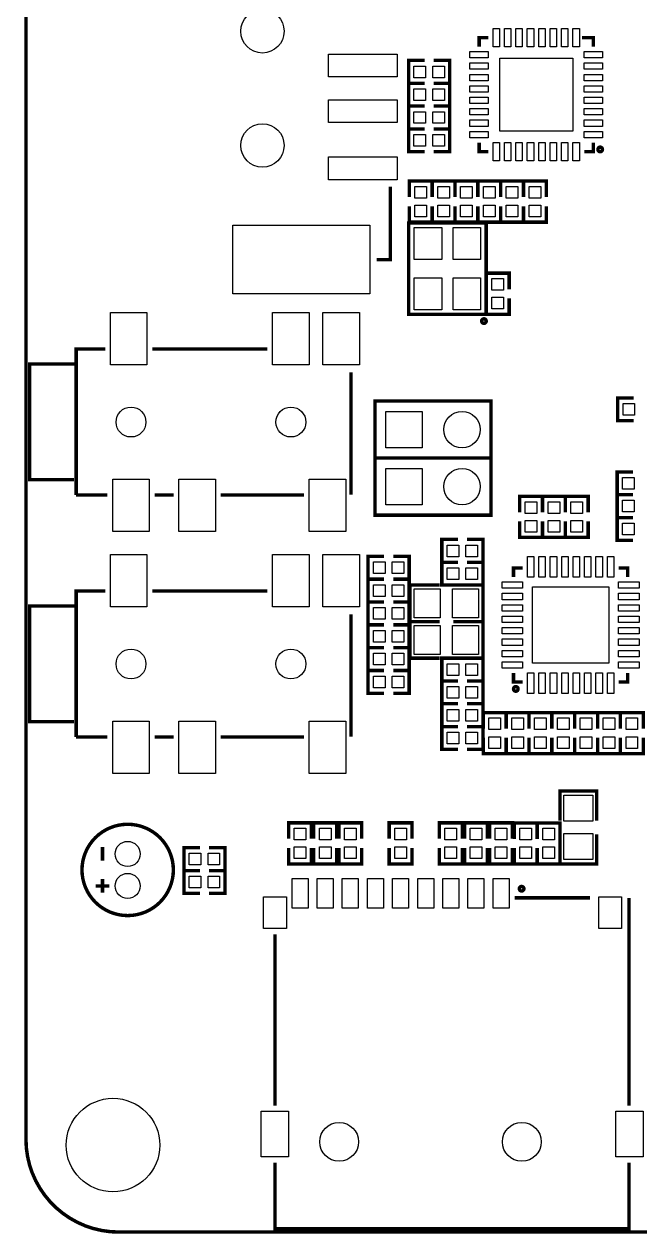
# Model space of a CAD drawing. Extents: x 0 to 112, y 0 to 86.
# Drawn here: x -0.1 to 26.9, y -0.1 to 52.9 of the extents above; entities that cross this region are included whole.
import ezdxf

# ---------------------------------------------------------------- set-up
doc = ezdxf.new("R2010")
doc.units = 0
for name, color, linetype in [('BG_OUTLINE', 3, 'CONTINUOUS'), ('PG_SILKSCREEN_TOP', 85, 'CONTINUOUS'), ('PIN_TOP', 12, 'CONTINUOUS')]:
    doc.layers.add(name, color=color, linetype=linetype)

msp = doc.modelspace()

# ---------------------------------------------------------------- linework, layer by layer
at = {"layer": 'BG_OUTLINE', "const_width": 0.1524}
msp.add_lwpolyline([(4.064, 0), (107.696, 0, 0.414214), (111.76, 4.064), (111.76, 81.8896, 0.414214), (107.696, 85.9536), (4.064, 85.9536, 0.414214), (0, 81.8896), (0, 4.064, 0.414214), (4.064, 0)], format="xyb", dxfattribs=at)
at = {"layer": 'PG_SILKSCREEN_TOP', "const_width": 0.150114}
for points in [[(19.840702, 51.938682), (19.840702, 52.338732), (20.240752, 52.338732)], [(24.34082, 52.338732), (24.840946, 52.338732), (24.840946, 51.938682)], [(17.452848, 50.33772), (16.752824, 50.33772), (16.752824, 51.337972), (17.452848, 51.337972)], [(17.852644, 50.33772), (18.552668, 50.33772), (18.552668, 51.337972), (17.852644, 51.337972)], [(17.452848, 49.337468), (16.752824, 49.337468), (16.752824, 50.33772), (17.452848, 50.33772)], [(17.852644, 49.337468), (18.552668, 49.337468), (18.552668, 50.33772), (17.852644, 50.33772)], [(17.452848, 48.337216), (16.752824, 48.337216), (16.752824, 49.337468), (17.452848, 49.337468)], [(17.852644, 48.337216), (18.552668, 48.337216), (18.552668, 49.337468), (17.852644, 49.337468)], [(17.452848, 47.336964), (16.752824, 47.336964), (16.752824, 48.337216), (17.452848, 48.337216)], [(17.852644, 47.336964), (18.552668, 47.336964), (18.552668, 48.337216), (17.852644, 48.337216)], [(20.240752, 47.338488), (19.840702, 47.338488), (19.840702, 47.738538)], [(24.840946, 47.738538), (24.840946, 47.338488), (24.440896, 47.338488)], [(16.78432, 45.35043), (16.78432, 46.050454), (17.784572, 46.050454), (17.784572, 45.35043)], [(17.784572, 45.35043), (17.784572, 46.050454), (18.784824, 46.050454), (18.784824, 45.35043)], [(18.784824, 45.35043), (18.784824, 46.050454), (19.785076, 46.050454), (19.785076, 45.35043)], [(19.785076, 45.35043), (19.785076, 46.050454), (20.785328, 46.050454), (20.785328, 45.35043)], [(21.78558, 45.35043), (21.78558, 46.050454), (20.785328, 46.050454), (20.785328, 45.35043)], [(22.785832, 45.35043), (22.785832, 46.050454), (21.78558, 46.050454), (21.78558, 45.35043)], [(15.951962, 45.813726), (15.951962, 42.61358), (15.352014, 42.61358)], [(16.78432, 44.950634), (16.78432, 44.25061), (17.784572, 44.25061), (17.784572, 44.950634)], [(17.784572, 44.950634), (17.784572, 44.25061), (18.784824, 44.25061), (18.784824, 44.950634)], [(18.784824, 44.950634), (18.784824, 44.25061), (19.785076, 44.25061), (19.785076, 44.950634)], [(19.785076, 44.950634), (19.785076, 44.25061), (20.785328, 44.25061), (20.785328, 44.950634)], [(21.78558, 44.950634), (21.78558, 44.25061), (20.785328, 44.25061), (20.785328, 44.950634)], [(22.785832, 44.950634), (22.785832, 44.25061), (21.78558, 44.25061), (21.78558, 44.950634)], [(20.15109, 40.216836), (20.15109, 44.216828), (16.751046, 44.216828), (16.751046, 40.216836), (20.15109, 40.216836)], [(20.15617, 41.31564), (20.15617, 42.015664), (21.156422, 42.015664), (21.156422, 41.31564)], [(20.15617, 40.915844), (20.15617, 40.21582), (21.156422, 40.21582), (21.156422, 40.915844)], [(2.199386, 32.293814), (2.199386, 38.693598), (3.46837, 38.693598)], [(5.530342, 38.693598), (10.568432, 38.693598)], [(2.199386, 38.033706), (0.159258, 38.033706), (0.159258, 32.963612), (2.10439, 32.963612)], [(14.232382, 32.3088), (14.232382, 37.667692)], [(26.605484, 35.54984), (25.90546, 35.54984), (25.90546, 36.550092), (26.605484, 36.550092)], [(15.28191, 33.912556), (20.36191, 33.912556), (20.36191, 36.412424), (15.28191, 36.412424), (15.28191, 33.912556)], [(15.28191, 31.412688), (20.36191, 31.412688), (20.36191, 33.912556), (15.28191, 33.912556), (15.28191, 31.412688)], [(26.584656, 32.308292), (25.884632, 32.308292), (25.884632, 33.308544), (26.584656, 33.308544)], [(2.189226, 32.293814), (3.568446, 32.293814)], [(5.630418, 32.293814), (6.468364, 32.293814)], [(8.530336, 32.293814), (12.168378, 32.293814)], [(26.584656, 31.30804), (25.884632, 31.30804), (25.884632, 32.308292), (26.584656, 32.308292)], [(22.615906, 31.53664), (22.615906, 32.236664), (21.615654, 32.236664), (21.615654, 31.53664)], [(23.616158, 31.53664), (23.616158, 32.236664), (22.615906, 32.236664), (22.615906, 31.53664)], [(24.61641, 31.53664), (24.61641, 32.236664), (23.616158, 32.236664), (23.616158, 31.53664)], [(26.584656, 30.307788), (25.884632, 30.307788), (25.884632, 31.30804), (26.584656, 31.30804)], [(22.615906, 31.136844), (22.615906, 30.43682), (21.615654, 30.43682), (21.615654, 31.136844)], [(23.616158, 31.136844), (23.616158, 30.43682), (22.615906, 30.43682), (22.615906, 31.136844)], [(24.61641, 31.136844), (24.61641, 30.43682), (23.616158, 30.43682), (23.616158, 31.136844)], [(18.909538, 30.349444), (18.209514, 30.349444), (18.209514, 29.349192), (18.909538, 29.349192)], [(19.309334, 30.349444), (20.009358, 30.349444), (20.009358, 29.349192), (19.309334, 29.349192)], [(15.679166, 28.609036), (14.979142, 28.609036), (14.979142, 29.609288), (15.679166, 29.609288)], [(16.078962, 28.609036), (16.778986, 28.609036), (16.778986, 29.609288), (16.078962, 29.609288)], [(18.909538, 29.349192), (18.209514, 29.349192), (18.209514, 28.34894), (18.909538, 28.34894)], [(19.309334, 29.349192), (20.009358, 29.349192), (20.009358, 28.34894), (19.309334, 28.34894)], [(21.347176, 28.698952), (21.347176, 29.099002), (21.747226, 29.099002)], [(25.94737, 29.099002), (26.34742, 29.099002), (26.34742, 28.698952)], [(15.679166, 27.608784), (14.979142, 27.608784), (14.979142, 28.609036), (15.679166, 28.609036)], [(16.078962, 27.608784), (16.778986, 27.608784), (16.778986, 28.609036), (16.078962, 28.609036)], [(2.199386, 21.6916), (2.199386, 28.091384), (3.46837, 28.091384)], [(5.530342, 28.091384), (10.568432, 28.091384)], [(18.109438, 28.34894), (16.809466, 28.34894), (16.809466, 26.74874), (18.109438, 26.74874)], [(18.709386, 26.74874), (20.009358, 26.74874), (20.009358, 28.34894), (18.709386, 28.34894)], [(15.679166, 26.608532), (14.979142, 26.608532), (14.979142, 27.608784), (15.679166, 27.608784)], [(16.078962, 26.608532), (16.778986, 26.608532), (16.778986, 27.608784), (16.078962, 27.608784)], [(2.199386, 27.431492), (0.159258, 27.431492), (0.159258, 22.361398), (2.10439, 22.361398)], [(14.232382, 21.706586), (14.232382, 27.065478)], [(15.679166, 25.60828), (14.979142, 25.60828), (14.979142, 26.608532), (15.679166, 26.608532)], [(16.078962, 25.60828), (16.778986, 25.60828), (16.778986, 26.608532), (16.078962, 26.608532)], [(18.109438, 26.74874), (16.809466, 26.74874), (16.809466, 25.14854), (18.109438, 25.14854)], [(18.709386, 25.14854), (20.009358, 25.14854), (20.009358, 26.74874), (18.709386, 26.74874)], [(15.679166, 24.608028), (14.979142, 24.608028), (14.979142, 25.60828), (15.679166, 25.60828)], [(16.078962, 24.608028), (16.778986, 24.608028), (16.778986, 25.60828), (16.078962, 25.60828)], [(18.909538, 24.148288), (18.209514, 24.148288), (18.209514, 25.14854), (18.909538, 25.14854)], [(19.309334, 24.148288), (20.009358, 24.148288), (20.009358, 25.14854), (19.309334, 25.14854)], [(15.679166, 24.608028), (14.979142, 24.608028), (14.979142, 23.607776), (15.679166, 23.607776)], [(16.078962, 24.608028), (16.778986, 24.608028), (16.778986, 23.607776), (16.078962, 23.607776)], [(21.347176, 24.498808), (21.347176, 24.098758), (21.747226, 24.098758)], [(26.34742, 24.498808), (26.34742, 24.098758), (25.94737, 24.098758)], [(18.909538, 23.148036), (18.209514, 23.148036), (18.209514, 24.148288), (18.909538, 24.148288)], [(19.309334, 23.148036), (20.009358, 23.148036), (20.009358, 24.148288), (19.309334, 24.148288)], [(18.909538, 22.147784), (18.209514, 22.147784), (18.209514, 23.148036), (18.909538, 23.148036)], [(19.309334, 22.147784), (20.009358, 22.147784), (20.009358, 23.148036), (19.309334, 23.148036)], [(20.024852, 22.060916), (20.024852, 22.76094), (21.025104, 22.76094), (21.025104, 22.060916)], [(22.025356, 22.060916), (22.025356, 22.76094), (21.025104, 22.76094), (21.025104, 22.060916)], [(23.025608, 22.060916), (23.025608, 22.76094), (22.025356, 22.76094), (22.025356, 22.060916)], [(24.02586, 22.060916), (24.02586, 22.76094), (23.025608, 22.76094), (23.025608, 22.060916)], [(25.026112, 22.060916), (25.026112, 22.76094), (24.02586, 22.76094), (24.02586, 22.060916)], [(26.026364, 22.060916), (26.026364, 22.76094), (25.026112, 22.76094), (25.026112, 22.060916)], [(27.026616, 22.060916), (27.026616, 22.76094), (26.026364, 22.76094), (26.026364, 22.060916)], [(2.189226, 21.6916), (3.568446, 21.6916)], [(5.630418, 21.6916), (6.468364, 21.6916)], [(8.530336, 21.6916), (12.168378, 21.6916)], [(18.909538, 21.147532), (18.209514, 21.147532), (18.209514, 22.147784), (18.909538, 22.147784)], [(19.309334, 21.147532), (20.009358, 21.147532), (20.009358, 22.147784), (19.309334, 22.147784)], [(20.024852, 21.66112), (20.024852, 20.961096), (21.025104, 20.961096), (21.025104, 21.66112)], [(22.025356, 21.66112), (22.025356, 20.961096), (21.025104, 20.961096), (21.025104, 21.66112)], [(23.025608, 21.66112), (23.025608, 20.961096), (22.025356, 20.961096), (22.025356, 21.66112)], [(24.02586, 21.66112), (24.02586, 20.961096), (23.025608, 20.961096), (23.025608, 21.66112)], [(25.026112, 21.66112), (25.026112, 20.961096), (24.02586, 20.961096), (24.02586, 21.66112)], [(26.026364, 21.66112), (26.026364, 20.961096), (25.026112, 20.961096), (25.026112, 21.66112)], [(27.026616, 21.66112), (27.026616, 20.961096), (26.026364, 20.961096), (26.026364, 21.66112)], [(24.983694, 18.028412), (24.983694, 19.328384), (23.383494, 19.328384), (23.383494, 18.028412)], [(12.501118, 17.232122), (12.501118, 17.932146), (11.500866, 17.932146), (11.500866, 17.232122)], [(13.601192, 17.232122), (13.601192, 17.932146), (12.60094, 17.932146), (12.60094, 17.232122)], [(14.701266, 17.232122), (14.701266, 17.932146), (13.701014, 17.932146), (13.701014, 17.232122)], [(16.90116, 17.232122), (16.90116, 17.932146), (15.900908, 17.932146), (15.900908, 17.232122)], [(19.101308, 17.232122), (19.101308, 17.932146), (18.101056, 17.932146), (18.101056, 17.232122)], [(20.201128, 17.232122), (20.201128, 17.932146), (19.200876, 17.932146), (19.200876, 17.232122)], [(21.301202, 17.232122), (21.301202, 17.932146), (20.30095, 17.932146), (20.30095, 17.232122)], [(22.383242, 17.228312), (22.383242, 17.928336), (21.38299, 17.928336), (21.38299, 17.228312)], [(23.383494, 17.228312), (23.383494, 17.928336), (22.383242, 17.928336), (22.383242, 17.228312)], [(23.383494, 17.428464), (23.383494, 16.128492), (24.983694, 16.128492), (24.983694, 17.428464)], [(3.353308, 16.267938), (3.353308, 16.867886)], [(7.615682, 15.84071), (6.915658, 15.84071), (6.915658, 16.840962), (7.615682, 16.840962)], [(8.015478, 15.84071), (8.715502, 15.84071), (8.715502, 16.840962), (8.015478, 16.840962)], [(12.501118, 16.832326), (12.501118, 16.132302), (11.500866, 16.132302), (11.500866, 16.832326)], [(13.601192, 16.832326), (13.601192, 16.132302), (12.60094, 16.132302), (12.60094, 16.832326)], [(14.701266, 16.832326), (14.701266, 16.132302), (13.701014, 16.132302), (13.701014, 16.832326)], [(16.90116, 16.832326), (16.90116, 16.132302), (15.900908, 16.132302), (15.900908, 16.832326)], [(19.101308, 16.832326), (19.101308, 16.132302), (18.101056, 16.132302), (18.101056, 16.832326)], [(20.201128, 16.832326), (20.201128, 16.132302), (19.200876, 16.132302), (19.200876, 16.832326)], [(21.301202, 16.832326), (21.301202, 16.132302), (20.30095, 16.132302), (20.30095, 16.832326)], [(22.383242, 16.828516), (22.383242, 16.128492), (21.38299, 16.128492), (21.38299, 16.828516)], [(23.383494, 16.828516), (23.383494, 16.128492), (22.383242, 16.128492), (22.383242, 16.828516)], [(7.615682, 14.840458), (6.915658, 14.840458), (6.915658, 15.84071), (7.615682, 15.84071)], [(8.015478, 14.840458), (8.715502, 14.840458), (8.715502, 15.84071), (8.015478, 15.84071)], [(3.353308, 14.86789), (3.353308, 15.467838)], [(3.653282, 15.167864), (3.053334, 15.167864)], [(21.401024, 14.64437), (24.700992, 14.64437)], [(26.401014, 5.544312), (26.401014, 14.64437)], [(10.901172, 5.544312), (10.901172, 13.04417)], [(26.401014, 3.04419), (26.401014, 0.144272), (10.901172, 0.144272), (10.901172, 3.04419)]]:
    msp.add_lwpolyline(points, dxfattribs=at)
for points in [[(25.240742, 47.438564, 1.00046), (25.040844, 47.438564, 0.99954), (25.240742, 47.438564)], [(20.15109, 39.916862, 0.9997), (19.950938, 39.916862, 1.0003), (20.15109, 39.916862)], [(21.547328, 23.798784, 0.999691), (21.347176, 23.799038, 1.000309), (21.547328, 23.798784)], [(6.453378, 15.867888, 1), (2.453386, 15.867888, 1), (6.453378, 15.867888)], [(21.801074, 15.044166, 0.999749), (21.601176, 15.04442, 1.000251), (21.801074, 15.044166)]]:
    msp.add_lwpolyline(points, format="xyb", dxfattribs=at)
at = {"layer": 'PIN_TOP'}
for points in [[(20.45081, 52.738782), (20.730718, 52.738782), (20.730718, 51.938682), (20.45081, 51.938682)], [(20.950936, 52.738782), (21.230844, 52.738782), (21.230844, 51.938682), (20.950936, 51.938682)], [(21.450808, 52.738782), (21.730716, 52.738782), (21.730716, 51.938682), (21.450808, 51.938682)], [(21.950934, 52.738782), (22.230842, 52.738782), (22.230842, 51.938682), (21.950934, 51.938682)], [(22.450806, 52.738782), (22.730714, 52.738782), (22.730714, 51.938682), (22.450806, 51.938682)], [(22.950932, 52.738782), (23.23084, 52.738782), (23.23084, 51.938682), (22.950932, 51.938682)], [(23.450804, 52.738782), (23.730712, 52.738782), (23.730712, 51.938682), (23.450804, 51.938682)], [(23.95093, 52.738782), (24.230838, 52.738782), (24.230838, 51.938682), (23.95093, 51.938682)], [(13.251942, 50.613564), (13.251942, 51.613562), (16.251936, 51.613562), (16.251936, 50.613564)], [(20.240752, 51.728624), (20.240752, 51.448716), (19.440652, 51.448716), (19.440652, 51.728624)], [(20.740878, 51.438556), (23.94077, 51.438556), (23.94077, 48.238664), (20.740878, 48.238664)], [(25.240996, 51.728624), (25.240996, 51.448716), (24.440896, 51.448716), (24.440896, 51.728624)], [(17.497806, 51.092862), (17.497806, 50.58283), (16.987774, 50.58283), (16.987774, 51.092862)], [(18.317718, 51.092862), (18.317718, 50.58283), (17.807686, 50.58283), (17.807686, 51.092862)], [(20.240752, 51.228498), (20.240752, 50.94859), (19.440652, 50.94859), (19.440652, 51.228498)], [(25.240996, 51.228498), (25.240996, 50.94859), (24.440896, 50.94859), (24.440896, 51.228498)], [(20.240752, 50.728626), (20.240752, 50.448718), (19.440652, 50.448718), (19.440652, 50.728626)], [(25.240996, 50.728626), (25.240996, 50.448718), (24.440896, 50.448718), (24.440896, 50.728626)], [(17.497806, 50.09261), (17.497806, 49.582578), (16.987774, 49.582578), (16.987774, 50.09261)], [(18.317718, 50.09261), (18.317718, 49.582578), (17.807686, 49.582578), (17.807686, 50.09261)], [(20.240752, 50.2285), (20.240752, 49.948592), (19.440652, 49.948592), (19.440652, 50.2285)], [(25.240996, 50.2285), (25.240996, 49.948592), (24.440896, 49.948592), (24.440896, 50.2285)], [(13.251942, 48.613568), (13.251942, 49.613566), (16.251936, 49.613566), (16.251936, 48.613568)], [(20.240752, 49.728628), (20.240752, 49.44872), (19.440652, 49.44872), (19.440652, 49.728628)], [(25.240996, 49.728628), (25.240996, 49.44872), (24.440896, 49.44872), (24.440896, 49.728628)], [(17.497806, 49.092358), (17.497806, 48.582326), (16.987774, 48.582326), (16.987774, 49.092358)], [(18.317718, 49.092358), (18.317718, 48.582326), (17.807686, 48.582326), (17.807686, 49.092358)], [(20.240752, 49.228502), (20.240752, 48.948594), (19.440652, 48.948594), (19.440652, 49.228502)], [(25.240996, 49.228502), (25.240996, 48.948594), (24.440896, 48.948594), (24.440896, 49.228502)], [(20.240752, 48.72863), (20.240752, 48.448722), (19.440652, 48.448722), (19.440652, 48.72863)], [(25.240996, 48.72863), (25.240996, 48.448722), (24.440896, 48.448722), (24.440896, 48.72863)], [(17.497806, 48.092106), (17.497806, 47.582074), (16.987774, 47.582074), (16.987774, 48.092106)], [(18.317718, 48.092106), (18.317718, 47.582074), (17.807686, 47.582074), (17.807686, 48.092106)], [(20.240752, 48.228504), (20.240752, 47.948596), (19.440652, 47.948596), (19.440652, 48.228504)], [(20.45081, 47.738538), (20.730718, 47.738538), (20.730718, 46.938438), (20.45081, 46.938438)], [(20.950936, 47.738538), (21.230844, 47.738538), (21.230844, 46.938438), (20.950936, 46.938438)], [(21.450808, 47.738538), (21.730716, 47.738538), (21.730716, 46.938438), (21.450808, 46.938438)], [(21.950934, 47.738538), (22.230842, 47.738538), (22.230842, 46.938438), (21.950934, 46.938438)], [(22.450806, 47.738538), (22.730714, 47.738538), (22.730714, 46.938438), (22.450806, 46.938438)], [(22.950932, 47.738538), (23.23084, 47.738538), (23.23084, 46.938438), (22.950932, 46.938438)], [(23.450804, 47.738538), (23.730712, 47.738538), (23.730712, 46.938438), (23.450804, 46.938438)], [(23.95093, 47.738538), (24.230838, 47.738538), (24.230838, 46.938438), (23.95093, 46.938438)], [(25.240996, 48.228504), (25.240996, 47.948596), (24.440896, 47.948596), (24.440896, 48.228504)], [(13.251942, 46.113446), (13.251942, 47.113444), (16.251936, 47.113444), (16.251936, 46.113446)], [(17.539462, 45.305472), (17.02943, 45.305472), (17.02943, 45.815504), (17.539462, 45.815504)], [(18.539714, 45.305472), (18.029682, 45.305472), (18.029682, 45.815504), (18.539714, 45.815504)], [(19.539966, 45.305472), (19.029934, 45.305472), (19.029934, 45.815504), (19.539966, 45.815504)], [(20.540218, 45.305472), (20.030186, 45.305472), (20.030186, 45.815504), (20.540218, 45.815504)], [(21.030438, 45.815504), (21.54047, 45.815504), (21.54047, 45.305472), (21.030438, 45.305472)], [(22.03069, 45.815504), (22.540722, 45.815504), (22.540722, 45.305472), (22.03069, 45.305472)], [(17.539462, 44.48556), (17.02943, 44.48556), (17.02943, 44.995592), (17.539462, 44.995592)], [(18.539714, 44.48556), (18.029682, 44.48556), (18.029682, 44.995592), (18.539714, 44.995592)], [(19.539966, 44.48556), (19.029934, 44.48556), (19.029934, 44.995592), (19.539966, 44.995592)], [(20.540218, 44.48556), (20.030186, 44.48556), (20.030186, 44.995592), (20.540218, 44.995592)], [(21.030438, 44.995592), (21.54047, 44.995592), (21.54047, 44.48556), (21.030438, 44.48556)], [(22.03069, 44.995592), (22.540722, 44.995592), (22.540722, 44.48556), (22.03069, 44.48556)], [(9.052052, 41.113456), (9.052052, 44.11345), (15.05204, 44.11345), (15.05204, 41.113456)], [(18.201132, 42.616882), (17.001236, 42.616882), (17.001236, 44.01693), (18.201132, 44.01693)], [(19.9009, 42.616882), (18.701004, 42.616882), (18.701004, 44.01693), (19.9009, 44.01693)], [(18.201132, 40.416734), (17.001236, 40.416734), (17.001236, 41.816782), (18.201132, 41.816782)], [(19.9009, 40.416734), (18.701004, 40.416734), (18.701004, 41.816782), (19.9009, 41.816782)], [(20.911312, 41.270682), (20.40128, 41.270682), (20.40128, 41.780714), (20.911312, 41.780714)], [(20.911312, 40.45077), (20.40128, 40.45077), (20.40128, 40.960802), (20.911312, 40.960802)], [(5.299329, 37.993701), (3.699383, 37.993701), (3.699383, 40.293671), (5.299329, 40.293671)], [(12.399391, 37.993701), (10.799445, 37.993701), (10.799445, 40.293671), (12.399391, 40.293671)], [(14.599285, 37.993701), (12.999339, 37.993701), (12.999339, 40.293671), (14.599285, 40.293671)], [(26.650442, 36.304982), (26.650442, 35.79495), (26.14041, 35.79495), (26.14041, 36.304982)], [(15.75181, 34.36239), (15.75181, 35.962336), (17.351756, 35.962336), (17.351756, 34.36239)], [(15.75181, 31.862522), (15.75181, 33.462468), (17.351756, 33.462468), (17.351756, 31.862522)], [(5.399405, 30.693741), (3.799459, 30.693741), (3.799459, 32.993711), (5.399405, 32.993711)], [(8.299323, 30.693741), (6.699377, 30.693741), (6.699377, 32.993711), (8.299323, 32.993711)], [(13.999337, 30.693741), (12.399391, 30.693741), (12.399391, 32.993711), (13.999337, 32.993711)], [(26.629614, 33.063434), (26.629614, 32.553402), (26.119582, 32.553402), (26.119582, 33.063434)], [(21.860764, 32.001714), (22.370796, 32.001714), (22.370796, 31.491682), (21.860764, 31.491682)], [(22.861016, 32.001714), (23.371048, 32.001714), (23.371048, 31.491682), (22.861016, 31.491682)], [(23.861268, 32.001714), (24.3713, 32.001714), (24.3713, 31.491682), (23.861268, 31.491682)], [(26.629614, 32.063182), (26.629614, 31.55315), (26.119582, 31.55315), (26.119582, 32.063182)], [(21.860764, 31.181802), (22.370796, 31.181802), (22.370796, 30.67177), (21.860764, 30.67177)], [(22.861016, 31.181802), (23.371048, 31.181802), (23.371048, 30.67177), (22.861016, 30.67177)], [(23.861268, 31.181802), (24.3713, 31.181802), (24.3713, 30.67177), (23.861268, 30.67177)], [(26.629614, 31.06293), (26.629614, 30.552898), (26.119582, 30.552898), (26.119582, 31.06293)], [(5.299329, 27.391487), (3.699383, 27.391487), (3.699383, 29.691457), (5.299329, 29.691457)], [(12.399391, 27.391487), (10.799445, 27.391487), (10.799445, 29.691457), (12.399391, 29.691457)], [(14.599285, 27.391487), (12.999339, 27.391487), (12.999339, 29.691457), (14.599285, 29.691457)], [(18.444464, 29.594302), (18.444464, 30.104334), (18.954496, 30.104334), (18.954496, 29.594302)], [(19.264376, 29.594302), (19.264376, 30.104334), (19.774408, 30.104334), (19.774408, 29.594302)], [(15.724124, 29.364178), (15.724124, 28.854146), (15.214092, 28.854146), (15.214092, 29.364178)], [(16.544036, 29.364178), (16.544036, 28.854146), (16.034004, 28.854146), (16.034004, 29.364178)], [(21.957284, 29.598747), (22.237192, 29.598747), (22.237192, 28.698825), (21.957284, 28.698825)], [(22.45741, 29.598747), (22.737318, 29.598747), (22.737318, 28.698825), (22.45741, 28.698825)], [(22.957282, 29.598747), (23.23719, 29.598747), (23.23719, 28.698825), (22.957282, 28.698825)], [(23.457408, 29.598747), (23.737316, 29.598747), (23.737316, 28.698825), (23.457408, 28.698825)], [(23.95728, 29.598747), (24.237188, 29.598747), (24.237188, 28.698825), (23.95728, 28.698825)], [(24.457406, 29.598747), (24.737314, 29.598747), (24.737314, 28.698825), (24.457406, 28.698825)], [(24.957278, 29.598747), (25.237186, 29.598747), (25.237186, 28.698825), (24.957278, 28.698825)], [(25.457404, 29.598747), (25.737312, 29.598747), (25.737312, 28.698825), (25.457404, 28.698825)], [(18.444464, 28.59405), (18.444464, 29.104082), (18.954496, 29.104082), (18.954496, 28.59405)], [(19.264376, 28.59405), (19.264376, 29.104082), (19.774408, 29.104082), (19.774408, 28.59405)], [(15.724124, 28.363926), (15.724124, 27.853894), (15.214092, 27.853894), (15.214092, 28.363926)], [(16.544036, 28.363926), (16.544036, 27.853894), (16.034004, 27.853894), (16.034004, 28.363926)], [(16.999458, 28.18384), (18.13941, 28.18384), (18.13941, 26.91384), (16.999458, 26.91384)], [(18.679414, 28.18384), (19.819366, 28.18384), (19.819366, 26.91384), (18.679414, 26.91384)], [(20.847304, 28.208986), (20.847304, 28.488894), (21.747226, 28.488894), (21.747226, 28.208986)], [(25.522301, 28.273883), (25.522301, 24.923877), (22.172295, 24.923877), (22.172295, 28.273883)], [(26.847165, 28.488894), (26.847165, 28.208986), (25.947243, 28.208986), (25.947243, 28.488894)], [(20.847304, 27.70886), (20.847304, 27.988768), (21.747226, 27.988768), (21.747226, 27.70886)], [(26.847165, 27.988768), (26.847165, 27.70886), (25.947243, 27.70886), (25.947243, 27.988768)], [(15.724124, 27.363674), (15.724124, 26.853642), (15.214092, 26.853642), (15.214092, 27.363674)], [(16.544036, 27.363674), (16.544036, 26.853642), (16.034004, 26.853642), (16.034004, 27.363674)], [(20.847304, 27.208988), (20.847304, 27.488896), (21.747226, 27.488896), (21.747226, 27.208988)], [(26.847165, 27.488896), (26.847165, 27.208988), (25.947243, 27.208988), (25.947243, 27.488896)], [(16.999458, 26.58364), (18.13941, 26.58364), (18.13941, 25.31364), (16.999458, 25.31364)], [(18.679414, 26.58364), (19.819366, 26.58364), (19.819366, 25.31364), (18.679414, 25.31364)], [(20.847304, 26.708862), (20.847304, 26.98877), (21.747226, 26.98877), (21.747226, 26.708862)], [(26.847165, 26.98877), (26.847165, 26.708862), (25.947243, 26.708862), (25.947243, 26.98877)], [(15.724124, 26.363422), (15.724124, 25.85339), (15.214092, 25.85339), (15.214092, 26.363422)], [(16.544036, 26.363422), (16.544036, 25.85339), (16.034004, 25.85339), (16.034004, 26.363422)], [(20.847304, 26.20899), (20.847304, 26.488898), (21.747226, 26.488898), (21.747226, 26.20899)], [(20.847304, 25.708864), (20.847304, 25.988772), (21.747226, 25.988772), (21.747226, 25.708864)], [(26.847165, 26.488898), (26.847165, 26.20899), (25.947243, 26.20899), (25.947243, 26.488898)], [(26.847165, 25.988772), (26.847165, 25.708864), (25.947243, 25.708864), (25.947243, 25.988772)], [(20.847304, 25.208992), (20.847304, 25.4889), (21.747226, 25.4889), (21.747226, 25.208992)], [(26.847165, 25.4889), (26.847165, 25.208992), (25.947243, 25.208992), (25.947243, 25.4889)], [(15.724124, 25.36317), (15.724124, 24.853138), (15.214092, 24.853138), (15.214092, 25.36317)], [(16.544036, 25.36317), (16.544036, 24.853138), (16.034004, 24.853138), (16.034004, 25.36317)], [(20.847304, 24.708866), (20.847304, 24.988774), (21.747226, 24.988774), (21.747226, 24.708866)], [(26.847165, 24.988774), (26.847165, 24.708866), (25.947243, 24.708866), (25.947243, 24.988774)], [(18.954496, 24.90343), (18.954496, 24.393398), (18.444464, 24.393398), (18.444464, 24.90343)], [(19.774408, 24.90343), (19.774408, 24.393398), (19.264376, 24.393398), (19.264376, 24.90343)], [(22.237192, 23.599013), (21.957284, 23.599013), (21.957284, 24.498935), (22.237192, 24.498935)], [(22.737318, 23.599013), (22.45741, 23.599013), (22.45741, 24.498935), (22.737318, 24.498935)], [(23.23719, 23.599013), (22.957282, 23.599013), (22.957282, 24.498935), (23.23719, 24.498935)], [(23.737316, 23.599013), (23.457408, 23.599013), (23.457408, 24.498935), (23.737316, 24.498935)], [(24.237188, 23.599013), (23.95728, 23.599013), (23.95728, 24.498935), (24.237188, 24.498935)], [(24.737314, 23.599013), (24.457406, 23.599013), (24.457406, 24.498935), (24.737314, 24.498935)], [(25.237186, 23.599013), (24.957278, 23.599013), (24.957278, 24.498935), (25.237186, 24.498935)], [(25.737312, 23.599013), (25.457404, 23.599013), (25.457404, 24.498935), (25.737312, 24.498935)], [(15.214092, 23.852886), (15.214092, 24.362918), (15.724124, 24.362918), (15.724124, 23.852886)], [(16.034004, 23.852886), (16.034004, 24.362918), (16.544036, 24.362918), (16.544036, 23.852886)], [(18.954496, 23.903178), (18.954496, 23.393146), (18.444464, 23.393146), (18.444464, 23.903178)], [(19.774408, 23.903178), (19.774408, 23.393146), (19.264376, 23.393146), (19.264376, 23.903178)], [(18.954496, 22.902926), (18.954496, 22.392894), (18.444464, 22.392894), (18.444464, 22.902926)], [(19.774408, 22.902926), (19.774408, 22.392894), (19.264376, 22.392894), (19.264376, 22.902926)], [(5.399405, 20.091527), (3.799459, 20.091527), (3.799459, 22.391497), (5.399405, 22.391497)], [(8.299323, 20.091527), (6.699377, 20.091527), (6.699377, 22.391497), (8.299323, 22.391497)], [(13.999337, 20.091527), (12.399391, 20.091527), (12.399391, 22.391497), (13.999337, 22.391497)], [(20.779994, 22.015958), (20.269962, 22.015958), (20.269962, 22.52599), (20.779994, 22.52599)], [(21.270214, 22.52599), (21.780246, 22.52599), (21.780246, 22.015958), (21.270214, 22.015958)], [(22.270466, 22.52599), (22.780498, 22.52599), (22.780498, 22.015958), (22.270466, 22.015958)], [(23.270718, 22.52599), (23.78075, 22.52599), (23.78075, 22.015958), (23.270718, 22.015958)], [(24.27097, 22.52599), (24.781002, 22.52599), (24.781002, 22.015958), (24.27097, 22.015958)], [(25.271222, 22.52599), (25.781254, 22.52599), (25.781254, 22.015958), (25.271222, 22.015958)], [(26.271474, 22.52599), (26.781506, 22.52599), (26.781506, 22.015958), (26.271474, 22.015958)], [(18.954496, 21.902674), (18.954496, 21.392642), (18.444464, 21.392642), (18.444464, 21.902674)], [(19.774408, 21.902674), (19.774408, 21.392642), (19.264376, 21.392642), (19.264376, 21.902674)], [(20.779994, 21.196046), (20.269962, 21.196046), (20.269962, 21.706078), (20.779994, 21.706078)], [(21.270214, 21.706078), (21.780246, 21.706078), (21.780246, 21.196046), (21.270214, 21.196046)], [(22.270466, 21.706078), (22.780498, 21.706078), (22.780498, 21.196046), (22.270466, 21.196046)], [(23.270718, 21.706078), (23.78075, 21.706078), (23.78075, 21.196046), (23.270718, 21.196046)], [(24.27097, 21.706078), (24.781002, 21.706078), (24.781002, 21.196046), (24.27097, 21.196046)], [(25.271222, 21.706078), (25.781254, 21.706078), (25.781254, 21.196046), (25.271222, 21.196046)], [(26.271474, 21.706078), (26.781506, 21.706078), (26.781506, 21.196046), (26.271474, 21.196046)], [(23.548594, 17.99844), (23.548594, 19.138392), (24.818594, 19.138392), (24.818594, 17.99844)], [(11.745976, 17.697196), (12.256008, 17.697196), (12.256008, 17.187164), (11.745976, 17.187164)], [(12.84605, 17.697196), (13.356082, 17.697196), (13.356082, 17.187164), (12.84605, 17.187164)], [(13.946124, 17.697196), (14.456156, 17.697196), (14.456156, 17.187164), (13.946124, 17.187164)], [(16.146018, 17.697196), (16.65605, 17.697196), (16.65605, 17.187164), (16.146018, 17.187164)], [(18.346166, 17.697196), (18.856198, 17.697196), (18.856198, 17.187164), (18.346166, 17.187164)], [(19.445986, 17.697196), (19.956018, 17.697196), (19.956018, 17.187164), (19.445986, 17.187164)], [(20.54606, 17.697196), (21.056092, 17.697196), (21.056092, 17.187164), (20.54606, 17.187164)], [(21.6281, 17.693386), (22.138132, 17.693386), (22.138132, 17.183354), (21.6281, 17.183354)], [(22.628352, 17.693386), (23.138384, 17.693386), (23.138384, 17.183354), (22.628352, 17.183354)], [(23.548594, 16.318484), (23.548594, 17.458436), (24.818594, 17.458436), (24.818594, 16.318484)], [(7.66064, 16.595852), (7.66064, 16.08582), (7.150608, 16.08582), (7.150608, 16.595852)], [(8.480552, 16.595852), (8.480552, 16.08582), (7.97052, 16.08582), (7.97052, 16.595852)], [(11.745976, 16.877284), (12.256008, 16.877284), (12.256008, 16.367252), (11.745976, 16.367252)], [(12.84605, 16.877284), (13.356082, 16.877284), (13.356082, 16.367252), (12.84605, 16.367252)], [(13.946124, 16.877284), (14.456156, 16.877284), (14.456156, 16.367252), (13.946124, 16.367252)], [(16.146018, 16.877284), (16.65605, 16.877284), (16.65605, 16.367252), (16.146018, 16.367252)], [(18.346166, 16.877284), (18.856198, 16.877284), (18.856198, 16.367252), (18.346166, 16.367252)], [(19.445986, 16.877284), (19.956018, 16.877284), (19.956018, 16.367252), (19.445986, 16.367252)], [(20.54606, 16.877284), (21.056092, 16.877284), (21.056092, 16.367252), (20.54606, 16.367252)], [(21.6281, 16.873474), (22.138132, 16.873474), (22.138132, 16.363442), (21.6281, 16.363442)], [(22.628352, 16.873474), (23.138384, 16.873474), (23.138384, 16.363442), (22.628352, 16.363442)], [(7.66064, 15.5956), (7.66064, 15.085568), (7.150608, 15.085568), (7.150608, 15.5956)], [(8.480552, 15.5956), (8.480552, 15.085568), (7.97052, 15.085568), (7.97052, 15.5956)], [(12.351004, 14.194282), (11.65098, 14.194282), (11.65098, 15.494254), (12.351004, 15.494254)], [(13.451078, 14.194282), (12.751054, 14.194282), (12.751054, 15.494254), (13.451078, 15.494254)], [(14.551152, 14.194282), (13.851128, 14.194282), (13.851128, 15.494254), (14.551152, 15.494254)], [(15.650972, 14.194282), (14.950948, 14.194282), (14.950948, 15.494254), (15.650972, 15.494254)], [(16.751046, 14.194282), (16.051022, 14.194282), (16.051022, 15.494254), (16.751046, 15.494254)], [(17.85112, 14.194282), (17.151096, 14.194282), (17.151096, 15.494254), (17.85112, 15.494254)], [(18.951194, 14.194282), (18.25117, 14.194282), (18.25117, 15.494254), (18.951194, 15.494254)], [(20.051014, 14.194282), (19.35099, 14.194282), (19.35099, 15.494254), (20.051014, 15.494254)], [(21.151088, 14.194282), (20.451064, 14.194282), (20.451064, 15.494254), (21.151088, 15.494254)], [(11.401171, 13.29436), (10.401173, 13.29436), (10.401173, 14.694408), (11.401171, 14.694408)], [(26.081101, 13.29436), (25.081103, 13.29436), (25.081103, 14.694408), (26.081101, 14.694408)], [(11.50112, 3.29438), (10.301224, 3.29438), (10.301224, 5.294376), (11.50112, 5.294376)], [(27.021028, 3.29438), (25.821132, 3.29438), (25.821132, 5.294376), (27.021028, 5.294376)]]:
    msp.add_lwpolyline(points, close=True, dxfattribs=at)
for centre, radius in [((10.352024, 52.613814), 0.94996), ((10.352024, 47.61357), 0.94996), ((4.599432, 35.493706), 0.654939), ((11.599418, 35.493706), 0.654939), ((19.09191, 35.16249), 0.799973), ((19.09191, 32.662622), 0.799973), ((4.599432, 24.891492), 0.654939), ((11.599418, 24.891492), 0.654939), ((4.453382, 16.567912), 0.550037), ((4.453382, 15.167864), 0.550037), ((3.81, 3.81), 2.050034), ((13.711174, 3.954272), 0.850011), ((21.711158, 3.954272), 0.850011)]:
    msp.add_circle(centre, radius, dxfattribs=at)

doc.saveas('drawing.dxf')
